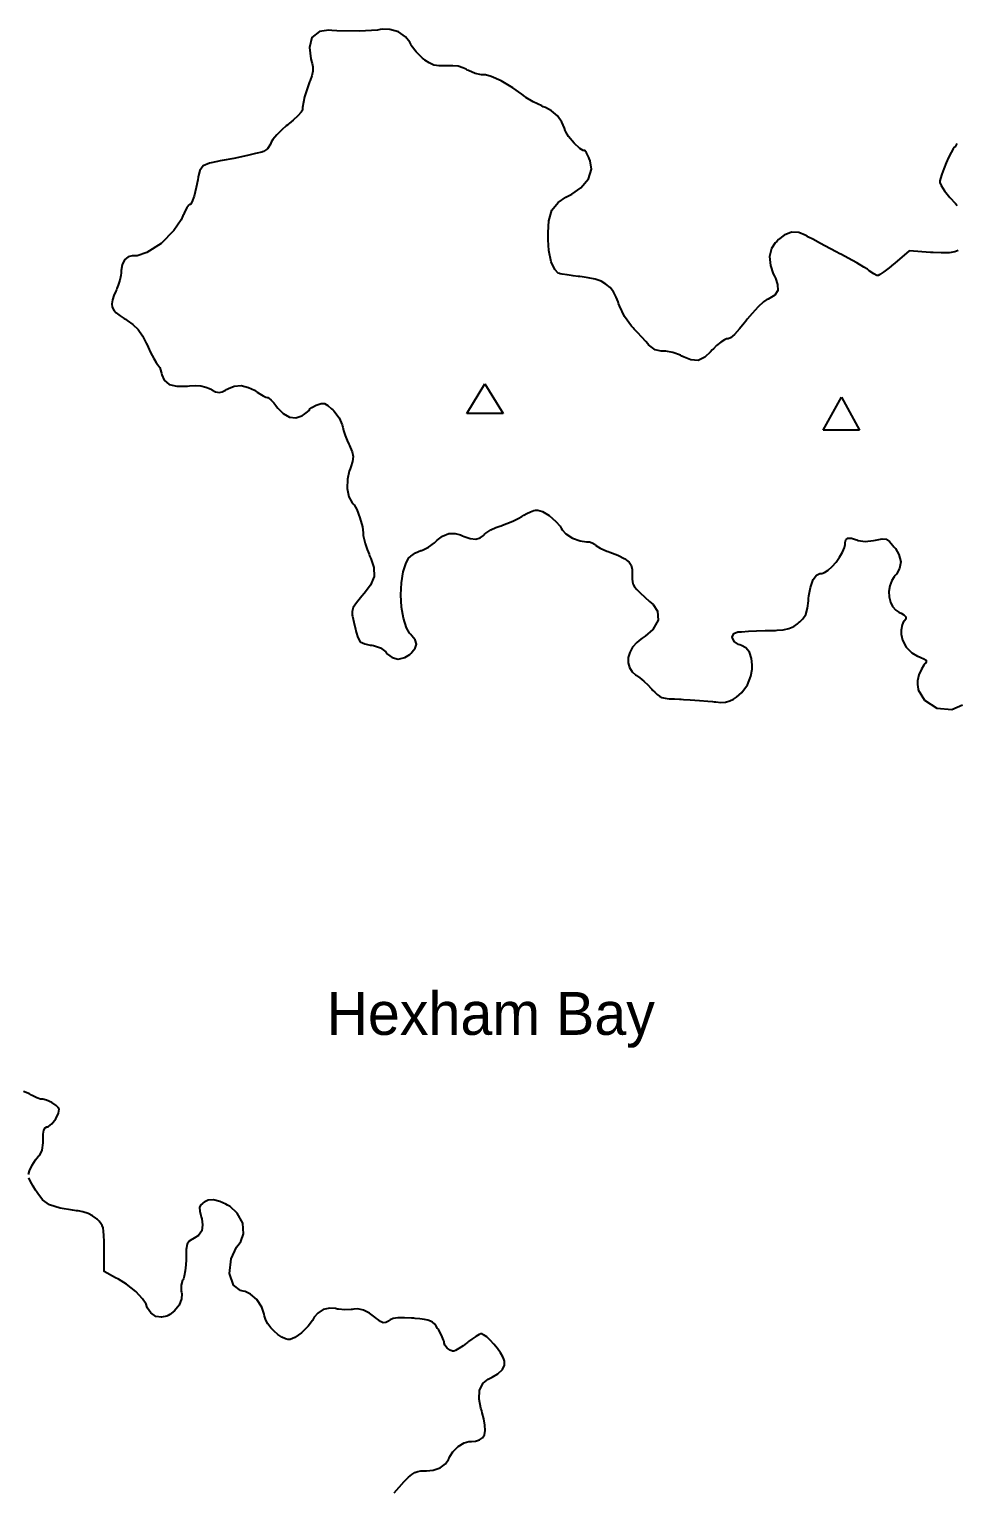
# Model space of a CAD drawing. Extents: x 0 to 24000, y 0 to 24000.
# Drawn here: x 8164 to 9651, y 18321 to 20666 of the extents above; entities that cross this region are included whole.
import ezdxf

# ---------------------------------------------------------------- set-up
doc = ezdxf.new("R2010")
doc.units = 0
for name, color, linetype in [('01B-LandmassTidal', 7, 'Continuous'), ('06B-FeaturesSummit', 7, 'Continuous'), ('xx-NamesWaterbodyXXXX', 7, 'Continuous')]:
    doc.layers.add(name, color=color, linetype=linetype)

msp = doc.modelspace()

# ---------------------------------------------------------------- linework, layer by layer
at = {"layer": '01B-LandmassTidal'}
for points in [[(9653, 20311.7), (9647.2, 20309.6), (9638.2, 20308), (9625.8, 20307.8), (9612.6, 20308.4), (9608.3, 20308.7), (9574.1, 20311.4), (9551.4, 20291.4), (9549.1, 20289.6), (9542, 20283.9), (9533.7, 20277.7), (9527.4, 20273.4), (9524.8, 20271.8), (9524, 20271.8), (9522.4, 20271.8), (9517.6, 20274.4), (9510.2, 20279.3), (9508.7, 20280.5), (9507.2, 20281.6), (9501.6, 20285.2), (9490.5, 20291.9), (9476.7, 20299.5), (9465.7, 20305.3), (9462, 20307.1), (9458.3, 20309.1), (9446.9, 20315), (9432.2, 20322.8), (9419.6, 20329.6), (9412.8, 20333.3), (9410.7, 20334.6), (9407.5, 20336.4), (9397.2, 20340.3), (9385.4, 20341), (9374, 20336.4), (9364.7, 20329.1), (9362.1, 20326.3), (9359.6, 20323.9), (9353.5, 20315), (9350.1, 20302.3), (9351.7, 20287.6), (9356.2, 20274.4), (9358.1, 20270.3), (9359.7, 20267.1), (9363.4, 20257), (9363.8, 20247.5), (9358.7, 20240.2), (9350.8, 20235.1), (9348, 20233.8), (9346, 20232.9), (9340.6, 20229.1), (9331.9, 20221.3), (9322.3, 20210.9), (9314.6, 20201.7), (9312.3, 20198.5), (9309.9, 20195.3), (9302.3, 20185.8), (9294.1, 20176.9), (9287.6, 20171.6), (9283.8, 20169.9), (9282.5, 20169.9), (9281.4, 20169.9), (9278.1, 20168.6), (9272.3, 20164.9), (9265.6, 20159.3), (9260.3, 20154.1), (9258.6, 20152.3), (9255.7, 20149.2), (9246.5, 20140.7), (9235.8, 20135.4), (9224.3, 20136.2), (9213.3, 20140.7), (9210, 20142.5), (9207.9, 20143.6), (9195.1, 20148), (9183.9, 20150.3), (9180.1, 20150.3), (9176.8, 20150.3), (9166.8, 20152.6), (9158.3, 20158.7), (9156.6, 20160.5), (9155.5, 20161.8), (9152, 20165.7), (9145.7, 20172.6), (9138.6, 20180.1), (9133.3, 20185.7), (9131.5, 20187.5), (9128.9, 20190.4), (9117.8, 20205.8), (9109.6, 20223), (9108.4, 20226.7), (9107.6, 20229.3), (9104.6, 20236.9), (9100.1, 20245.3), (9094.7, 20252.3), (9088.1, 20257.9), (9080.3, 20262.3), (9070.9, 20265.6), (9059.7, 20268.1), (9049.8, 20269.5), (9046.5, 20269.9), (9043.7, 20270.2), (9035.5, 20271.1), (9025.7, 20272.4), (9018.1, 20273.6), (9014.6, 20274.3), (9013.9, 20274.6), (9011.7, 20275.5), (9006.1, 20281.2), (9000.3, 20293.6), (8996.7, 20311.5), (8995.5, 20328.8), (8995.5, 20334.6), (8995.5, 20340.8), (8996.8, 20359.5), (9001.6, 20376.6), (9011.5, 20388.9), (9023.7, 20397.1), (9028, 20399.2), (9033.3, 20401.9), (9047.9, 20412), (9060.2, 20426.4), (9064.7, 20442.3), (9063, 20455.4), (9061.4, 20459.2), (9060.7, 20461), (9056.8, 20468.2), (9054, 20471.8), (9053.1, 20471.8), (9051.4, 20471.9), (9046, 20475.4), (9036.9, 20483.9), (9028.3, 20494.5), (9023.9, 20501.7), (9023, 20504.3), (9021.8, 20507.7), (9017.3, 20517.6), (9010.2, 20527.8), (9000.6, 20535.6), (8991, 20540.9), (8987.7, 20542.3), (8985.1, 20543.4), (8971.4, 20550.2), (8959.8, 20557.2), (8958.3, 20558.4), (8953.5, 20562.1), (8938.8, 20572.5), (8920.1, 20583.5), (8904, 20590.7), (8895, 20593.3), (8892, 20593.3), (8888.7, 20593.3), (8878.7, 20595.6), (8867.5, 20600.1), (8865.7, 20601.1), (8864.1, 20602.2), (8858.7, 20604.8), (8851.1, 20607), (8842.4, 20607.9), (8834.6, 20607.9), (8832, 20607.8), (8829.2, 20607.7), (8820.6, 20607.8), (8812.1, 20609.1), (8804.5, 20612.5), (8798, 20616.8), (8796, 20618.4), (8794, 20620), (8784, 20630.1), (8776, 20640.5), (8775.2, 20642.3), (8773.7, 20645.5), (8766.9, 20654.1), (8755.7, 20662.1), (8741.9, 20666.2), (8730, 20666.5), (8726.2, 20665.8), (8721.7, 20665.2), (8692.9, 20663.5), (8656.8, 20664.1), (8648.6, 20664.6), (8643.7, 20665), (8628.7, 20662.6), (8616.8, 20653.4), (8612.8, 20637), (8615.1, 20619), (8616.8, 20613.3), (8617.3, 20611.5), (8618.2, 20606), (8618.1, 20599.1), (8616.4, 20591.5), (8613.8, 20584.3), (8612.9, 20581.9), (8611, 20577.5), (8604.6, 20558.3), (8601.6, 20541.1), (8601.5, 20537.6), (8601.4, 20536.8), (8599.5, 20533.7), (8594.3, 20527.8), (8586.9, 20520.8), (8580.3, 20515.1), (8578, 20513.3), (8575.6, 20511.4), (8568.5, 20505.2), (8560.4, 20497.2), (8554.3, 20489.8), (8551.5, 20485.5), (8550.9, 20483.9), (8550.2, 20482.1), (8545.3, 20474.7), (8539, 20470.2), (8537.6, 20469.8), (8536.3, 20469.6), (8526.1, 20467.3), (8513.4, 20464.1), (8511, 20463.5), (8508.5, 20462.9), (8491.5, 20459.4), (8473, 20455.9), (8469.8, 20455.3), (8465.4, 20454.6), (8452.6, 20451.8), (8442.4, 20447.4), (8437.1, 20440.2), (8435, 20431.9), (8434.5, 20429), (8433.9, 20424.9), (8431.4, 20412.5), (8427.8, 20398.6), (8424.3, 20389.1), (8422, 20385.5), (8421.2, 20385.5), (8420.7, 20385.5), (8419.2, 20384.1), (8416.4, 20380.2), (8413.2, 20374.3), (8410.6, 20369), (8409.8, 20367.1), (8407.1, 20360.8), (8395.3, 20343.6), (8375, 20323.1), (8352.3, 20308.7), (8336.4, 20303.2), (8331, 20303.2), (8328.8, 20303.2), (8322.3, 20301.6), (8316, 20296.7), (8312.3, 20288.5), (8311, 20279.8), (8311, 20276.9), (8311, 20275.6), (8310.4, 20271.4), (8308.7, 20264.1), (8306.2, 20256.3), (8304, 20250.5), (8303.2, 20248.7), (8302.2, 20246.5), (8299.3, 20239.7), (8296.8, 20232.3), (8295.8, 20226.1), (8296.5, 20220.9), (8298.9, 20216.2), (8303.1, 20211.6), (8309.3, 20206.7), (8315.6, 20202.6), (8317.7, 20201.3), (8320.7, 20199.3), (8329.6, 20193.1), (8338.1, 20185), (8345.2, 20174.6), (8351.1, 20163.2), (8353, 20159.3), (8354.2, 20156.5), (8358.2, 20148.2), (8363.1, 20138.7), (8367, 20132), (8368.9, 20129.1), (8369.4, 20128.7), (8369.9, 20128.5), (8372.7, 20123.8), (8375.3, 20116.6), (8375.7, 20115), (8376.3, 20112.2), (8380.1, 20103.9), (8387.8, 20097), (8399.9, 20094), (8413, 20093.9), (8417.3, 20094.3), (8420.2, 20094.6), (8429.3, 20095.1), (8438.7, 20094.6), (8446.6, 20092.7), (8452.6, 20090.2), (8454.5, 20089.1), (8456.4, 20088.1), (8462.4, 20085.2), (8467.8, 20083.8), (8473, 20085), (8478.2, 20087.8), (8480, 20088.7), (8482.8, 20090.4), (8492, 20093.9), (8503.5, 20095), (8515.2, 20092.2), (8524.6, 20087.5), (8527.4, 20085.6), (8528.8, 20084.7), (8533.3, 20081.8), (8538.6, 20078.7), (8542.9, 20076.6), (8544.8, 20075.8), (8545.5, 20075.8), (8546, 20075.8), (8547.7, 20074.7), (8551.2, 20071.7), (8555.5, 20067.2), (8558.9, 20063.1), (8560, 20061.7), (8562.3, 20058.7), (8570.5, 20050.3), (8580.6, 20044.2), (8590.8, 20043.2), (8599.1, 20045.8), (8601.5, 20047.2), (8603.1, 20048.2), (8609.6, 20052.8), (8612.9, 20055.7), (8612.9, 20056.6), (8612.9, 20057.4), (8616.4, 20059.9), (8623.4, 20063.4), (8625, 20064.1), (8626.7, 20064.8), (8631.8, 20066.5), (8637, 20066.5), (8642.4, 20063.2), (8648.3, 20058), (8650.1, 20056.2), (8652, 20054.4), (8660.2, 20043.2), (8665.4, 20031.9), (8665.8, 20030), (8666.1, 20028.3), (8667.3, 20023.3), (8670, 20015.2), (8673.3, 20006.8), (8675.8, 20000.9), (8676.8, 19999), (8678, 19996.5), (8681.4, 19988.8), (8683.1, 19981.4), (8681.9, 19973.5), (8679, 19964.6), (8677.9, 19961.7), (8676.5, 19957.8), (8673.6, 19945.2), (8673, 19929.9), (8676, 19916.5), (8680.5, 19908), (8682.7, 19905.7), (8684.5, 19903.6), (8688.5, 19896.2), (8693.8, 19883), (8697.7, 19868.7), (8699.1, 19859.1), (8699.1, 19855.9), (8699.1, 19854.5), (8700, 19850.4), (8702.1, 19842.1), (8705.4, 19832.4), (8708.3, 19824.7), (8709.3, 19822.2), (8711.3, 19817.6), (8716, 19803.4), (8716.7, 19789.1), (8710.6, 19775.1), (8700.4, 19761.7), (8696.8, 19757.5), (8694.5, 19754.9), (8688.2, 19746.9), (8683.1, 19739), (8681.1, 19732.7), (8681.1, 19728.3), (8681.5, 19726.9), (8681.8, 19725.5), (8684.1, 19715.6), (8686.6, 19704.3), (8687, 19702.2), (8687.6, 19699.4), (8690.1, 19690.9), (8694.3, 19684.3), (8701.3, 19680.7), (8710, 19679), (8712.9, 19678.7), (8715.5, 19678.3), (8726.5, 19674.5), (8735, 19668.2), (8736.4, 19666.5), (8738.1, 19664.3), (8745.2, 19659.1), (8755.2, 19656.5), (8765.6, 19658.9), (8773.5, 19664), (8775.6, 19666.1), (8777.4, 19668), (8782.4, 19674.1), (8784.6, 19680.6), (8782.2, 19687.4), (8777.1, 19694), (8775.2, 19696), (8773, 19698.2), (8768.3, 19706.7), (8763.4, 19721.9), (8760.3, 19739.9), (8759.2, 19759.4), (8760.1, 19778.6), (8762.8, 19796.2), (8767.6, 19810.7), (8772.3, 19818.7), (8774.4, 19820.6), (8775.5, 19821.7), (8783, 19826.7), (8791.1, 19830.4), (8792.4, 19830.8), (8793.9, 19831.1), (8803.4, 19835.8), (8813.2, 19843), (8814.8, 19844.5), (8817.4, 19847), (8825.9, 19853.4), (8836, 19857.8), (8846.3, 19858.1), (8855.1, 19855.5), (8857.9, 19854.3), (8860.9, 19853.1), (8870.3, 19850), (8879.5, 19848.8), (8886.7, 19850.9), (8891.8, 19854.8), (8893.2, 19856.3), (8894, 19857.3), (8897.3, 19859.7), (8903.8, 19863.5), (8911.7, 19867.3), (8918, 19869.7), (8920.2, 19870.4), (8922.5, 19871.2), (8929.1, 19873.7), (8938.7, 19877.6), (8947.6, 19882), (8953, 19885), (8954.7, 19886.1), (8956.3, 19887.1), (8961.1, 19889.7), (8967.3, 19892.7), (8972.6, 19894.8), (8975.4, 19895.5), (8976.3, 19895.5), (8978.8, 19895.5), (8986.2, 19893.1), (8997.3, 19886.6), (9007.9, 19877.3), (9014.5, 19869.4), (9016.3, 19866.5), (9017.8, 19864), (9024, 19857.4), (9034.4, 19850.5), (9046.7, 19846.1), (9056.8, 19844.5), (9060.2, 19844.5), (9061.7, 19844.5), (9066.1, 19843), (9070.6, 19840.1), (9071.2, 19839.4), (9071.8, 19838.6), (9079, 19834.2), (9089.7, 19829.6), (9091.9, 19828.8), (9094.3, 19828.2), (9107, 19823.2), (9118.2, 19817.4), (9119.8, 19816.3), (9121.2, 19815.3), (9125.1, 19811.8), (9128.3, 19806.9), (9129.9, 19800.4), (9130.4, 19793.5), (9130.4, 19791.2), (9130.4, 19789.7), (9130.4, 19785.3), (9130.8, 19780.4), (9131.9, 19776.3), (9134, 19772.3), (9137.5, 19767.9), (9142.9, 19762.5), (9150.5, 19755.7), (9158, 19749.1), (9160.6, 19746.9), (9163.6, 19744.2), (9170.6, 19733.3), (9171.6, 19718.8), (9163.4, 19704.1), (9151.1, 19693), (9146.4, 19690.1), (9144.1, 19688.6), (9137.6, 19683.3), (9130.9, 19675.5), (9126.2, 19667.3), (9123.9, 19658.9), (9123.7, 19650.7), (9125.9, 19642.9), (9130.4, 19635.9), (9135.5, 19631.3), (9137.4, 19630.1), (9138.8, 19629.3), (9142.6, 19626.4), (9149, 19621), (9155.6, 19614.7), (9160.3, 19609.8), (9161.7, 19608.1), (9162.9, 19606.9), (9166.3, 19603.2), (9170.2, 19599.5), (9173.9, 19596.8), (9177.9, 19595), (9182.9, 19593.7), (9189.3, 19593), (9197.8, 19592.5), (9206, 19592.2), (9208.8, 19592.1), (9212.4, 19591.9), (9223.3, 19591.3), (9238.2, 19590.2), (9251.5, 19589.1), (9259.2, 19588.4), (9261.7, 19588.1), (9264.3, 19587.8), (9272.1, 19587.1), (9280, 19587.5), (9286.9, 19589.5), (9292.5, 19592.2), (9294.2, 19593.2), (9297.5, 19595.3), (9306.1, 19603.1), (9315, 19615.1), (9320.5, 19628.9), (9322.5, 19640.1), (9322.5, 19643.8), (9322.5, 19647.3), (9321.5, 19657.7), (9318.2, 19667.6), (9312.2, 19674.5), (9305.3, 19678.3), (9302.8, 19679.1), (9300.4, 19680), (9293.9, 19684.7), (9290.7, 19691.4), (9293.4, 19697.3), (9299.8, 19700.1), (9302.1, 19700.2), (9305.6, 19700.4), (9316.4, 19701), (9329.7, 19701.6), (9343.6, 19702.1), (9355.7, 19702.5), (9359.7, 19702.6), (9362.8, 19702.7), (9372.3, 19703.5), (9381.5, 19705.4), (9389.2, 19708.9), (9395.1, 19712.9), (9397, 19714.4), (9398.8, 19716), (9404, 19721.2), (9408.4, 19728.2), (9411, 19738.1), (9412.6, 19749.7), (9413, 19753.6), (9413.5, 19758.1), (9415.9, 19771.4), (9420.1, 19783.9), (9425.7, 19791.2), (9431.2, 19793.6), (9433, 19793.6), (9434.4, 19793.6), (9438.4, 19795.1), (9444.5, 19799.1), (9450.8, 19805), (9457.1, 19812.1), (9462.7, 19820), (9467.2, 19828), (9470.3, 19835.6), (9471.4, 19840.5), (9471.4, 19842.2), (9471.4, 19843.5), (9472.5, 19847.6), (9475.8, 19850.2), (9481.7, 19850.2), (9488.2, 19848.4), (9490.2, 19847.7), (9492.4, 19846.8), (9503.5, 19845), (9516.8, 19846.5), (9520, 19847.3), (9522.7, 19847.9), (9530.7, 19849.3), (9537.3, 19848.9), (9542.7, 19845), (9548.1, 19838.8), (9549.8, 19836.7), (9552.1, 19833.8), (9557.9, 19824), (9561, 19812.5), (9558.9, 19801.5), (9553.9, 19792.9), (9551.8, 19790.4), (9550.3, 19788.6), (9546.7, 19782.7), (9543.4, 19774.1), (9541.9, 19765.1), (9542.2, 19756.2), (9544.1, 19747.9), (9547.7, 19740.6), (9552.9, 19734.8), (9557.8, 19731.5), (9559.6, 19730.8), (9561.2, 19730.2), (9565.8, 19727.7), (9568.9, 19724.1), (9568.8, 19720.5), (9566.5, 19717.7), (9565.5, 19717.1), (9565, 19716.8), (9562.8, 19711.2), (9561.6, 19702.7), (9561.6, 19699.9), (9561.6, 19696.6), (9563.6, 19686.8), (9569.4, 19675.5), (9578.6, 19666.3), (9587.7, 19661.1), (9591, 19659.9), (9592.8, 19659.3), (9597.9, 19657.1), (9601.3, 19654.7), (9601.7, 19652.1), (9600.2, 19649.6), (9599.6, 19648.9), (9598, 19647), (9593.9, 19640.5), (9589.9, 19631.1), (9587.8, 19621.7), (9587.5, 19615.3), (9587.9, 19613.2), (9588.7, 19607.4), (9598.6, 19590.8), (9618.8, 19577.7), (9642.4, 19575.9), (9659.6, 19583.2)], [(9650.7, 20483.3), (9647.9, 20477.8), (9647.5, 20477.6), (9646.6, 20477.1), (9644.8, 20474.6), (9641.4, 20468.8), (9637.5, 20461), (9633.4, 20452), (9629.6, 20442.8), (9626.5, 20434.2), (9624.3, 20427), (9623.5, 20423.2), (9623.5, 20422), (9623.5, 20420.5), (9625.3, 20416.1), (9630.7, 20407.6), (9639.4, 20396.7), (9648.3, 20386.8), (9651.4, 20383.6)], [(8162.1, 18830.2), (8163.7, 18835.7), (8168, 18844.9), (8173.6, 18853.7), (8177.6, 18858.8), (8179.3, 18860.2), (8180.4, 18861), (8184, 18869), (8185.6, 18880.9), (8185.6, 18884.8), (8185.6, 18887.3), (8185.9, 18894.6), (8187, 18900.9), (8189.2, 18904.6), (8191.7, 18906.2), (8192.6, 18906.4), (8194.5, 18906.9), (8199.7, 18911), (8206.2, 18919.3), (8210.4, 18928.6), (8211.3, 18934.6), (8210.7, 18936.2), (8210.1, 18937.6), (8206.7, 18940.9), (8199.7, 18945.6), (8191.3, 18949.3), (8185.5, 18950.7), (8183.6, 18950.7), (8181.7, 18950.7), (8175.9, 18952.9), (8167.2, 18957.2), (8165.6, 18958.2), (8163.9, 18959.3), (8154.1, 18963)], [(8748.8, 18319.8), (8756.6, 18328.7), (8764.8, 18337.8), (8771.4, 18344.5), (8776.9, 18349.2), (8781.7, 18352.2), (8786.3, 18353.9), (8791.1, 18354.7), (8795.3, 18354.8), (8796.8, 18354.8), (8800.3, 18354.8), (8811.1, 18356.1), (8822.5, 18359.9), (8831, 18366.2), (8835.7, 18372.8), (8836.7, 18375.2), (8837.8, 18377.9), (8842.8, 18385.5), (8851.2, 18394), (8860.9, 18399.7), (8868.1, 18401.8), (8870.5, 18401.8), (8872.5, 18401.8), (8878.8, 18402.5), (8885.4, 18404.4), (8890.1, 18407.9), (8893.2, 18412.8), (8894.6, 18419.5), (8894.2, 18428), (8892.4, 18438.4), (8889.8, 18447.8), (8888.9, 18450.9), (8887.5, 18455.4), (8884.8, 18469.7), (8885.6, 18484.2), (8891.5, 18495.2), (8899.5, 18501.8), (8902.6, 18503.4), (8905.7, 18505), (8914.6, 18510.5), (8922.2, 18517.3), (8925.4, 18524.5), (8925.4, 18530.5), (8924.9, 18532.4), (8924.6, 18533.7), (8922.9, 18537.6), (8919.1, 18543.9), (8914.2, 18550.9), (8908.5, 18557.8), (8902.5, 18564.2), (8896.9, 18569.5), (8892, 18573), (8889.4, 18574.4), (8888.5, 18574.4), (8887.6, 18574.4), (8884.9, 18573.3), (8879.5, 18570.3), (8873, 18565.9), (8867.8, 18562), (8866.1, 18560.6), (8864.4, 18559.3), (8859, 18555.3), (8852.4, 18551), (8847, 18548), (8844.3, 18546.9), (8843.4, 18546.9), (8842.1, 18546.9), (8838.1, 18548.3), (8833.3, 18551.6), (8829.8, 18556.4), (8828.5, 18560.2), (8828.5, 18561.4), (8828.5, 18562.2), (8827.7, 18564.6), (8825.7, 18569.6), (8822.7, 18575.5), (8820, 18580.3), (8819.1, 18581.8), (8818.3, 18583), (8815.9, 18586.6), (8813.1, 18590.3), (8810.2, 18593), (8806.8, 18595.1), (8802.5, 18596.5), (8797, 18597.6), (8789.5, 18598.5), (8782.3, 18599.2), (8779.9, 18599.4), (8776.2, 18599.8), (8764.9, 18600.4), (8754.4, 18600.3), (8746.8, 18598.9), (8742.1, 18596.8), (8740.7, 18595.9), (8739.4, 18595.1), (8735.4, 18592.7), (8731.2, 18592.1), (8726.7, 18594.1), (8721.9, 18597.8), (8720.3, 18599.1), (8717.6, 18601.3), (8708.9, 18607.7), (8699.4, 18612.6), (8690.6, 18614.4), (8683.7, 18614), (8681.5, 18613.5), (8679.9, 18613.3), (8669.7, 18612.9), (8659.2, 18613.9), (8657.6, 18614.3), (8654.7, 18615.1), (8645.7, 18615.7), (8635, 18613.5), (8626, 18607.8), (8620.5, 18601.5), (8619.2, 18599.1), (8617.4, 18595.8), (8610.8, 18586.6), (8600.2, 18575.9), (8589.3, 18568.5), (8582, 18565.7), (8579.6, 18565.7), (8578.2, 18565.7), (8574.3, 18566.7), (8568.4, 18569.4), (8562.3, 18573.5), (8556.3, 18578.6), (8550.8, 18584.4), (8546.2, 18590.5), (8542.7, 18596.7), (8541, 18601.1), (8540.7, 18602.6), (8540.1, 18606.3), (8536.3, 18617.2), (8528.5, 18629.4), (8518.4, 18638.2), (8509.7, 18642.4), (8506.6, 18643), (8502.4, 18643.8), (8491, 18652.7), (8484.5, 18671.5), (8487.4, 18694.9), (8495.9, 18713.7), (8500, 18719), (8502.5, 18722.4), (8506.9, 18735), (8505.7, 18752), (8497.1, 18768.1), (8485.9, 18778.5), (8481.6, 18780.9), (8478.6, 18782.6), (8469.3, 18786.9), (8459.2, 18789.5), (8450.4, 18788.7), (8444.2, 18785.8), (8442.3, 18784.5), (8441.2, 18783.7), (8438.3, 18780.9), (8436.7, 18777), (8437.1, 18771.2), (8438.6, 18764.4), (8439.2, 18762.1), (8440, 18759), (8441.4, 18749.2), (8440.1, 18739.6), (8435, 18732.4), (8428, 18727.7), (8425.5, 18726.4), (8424, 18725.7), (8419.7, 18722.9), (8416.5, 18718.2), (8415.2, 18710), (8414.9, 18699.5), (8414.9, 18695.9), (8414.9, 18693.2), (8414.5, 18685.3), (8413.4, 18675.3), (8411.9, 18667.1), (8410.8, 18662.9), (8410.2, 18661.8), (8409.4, 18660.6), (8407.2, 18652.5), (8407.1, 18643.1), (8407.5, 18641.4), (8408, 18638.8), (8407.7, 18630.6), (8403.9, 18620.4), (8396.6, 18611.4), (8389.1, 18605.6), (8386.3, 18604.1), (8383.9, 18602.9), (8375.8, 18601), (8366.4, 18602.4), (8358.5, 18608.4), (8353.3, 18615.9), (8352.2, 18618.6), (8350.9, 18621.9), (8345.1, 18630.7), (8334.2, 18642.6), (8319.6, 18654), (8306.5, 18662.1), (8302, 18664.5), (8283.6, 18674.3), (8283.6, 18710.8), (8283.6, 18713.8), (8283.5, 18722.8), (8283.3, 18732), (8282.8, 18739), (8282, 18744.3), (8280.5, 18748.3), (8278.4, 18751.7), (8275.6, 18755), (8272.8, 18757.7), (8271.8, 18758.6), (8270.3, 18760), (8265.2, 18763.8), (8258.1, 18767.6), (8249.6, 18770.3), (8241.9, 18771.7), (8239.3, 18771.9), (8232.7, 18772.8), (8213.1, 18776), (8196.2, 18781.3), (8184.8, 18789.6), (8177.2, 18799.4), (8175, 18802.9), (8173.7, 18805), (8170, 18811.3), (8165.8, 18818.9), (8163.1, 18824.9)]]:
    msp.add_lwpolyline(points, dxfattribs=at)
at = {"layer": '06B-FeaturesSummit'}
for p, q in [((8865.1, 20050.3), (8894.2, 20097.9)), ((8894.2, 20097.9), (8923.3, 20050.3)), ((9436.5, 20023.8), (9465.6, 20076.7)), ((9465.6, 20076.7), (9494.8, 20023.8)), ((8923.3, 20050.3), (8865.1, 20050.3)), ((9494.8, 20023.8), (9436.5, 20023.8))]:
    msp.add_line(p, q, dxfattribs=at)

# ---------------------------------------------------------------- texts
at = {"layer": 'xx-NamesWaterbodyXXXX'}
msp.add_text('Hexham Bay', height=68.78, dxfattribs=at).set_placement((8640.1, 19053.9))

doc.saveas('drawing.dxf')
